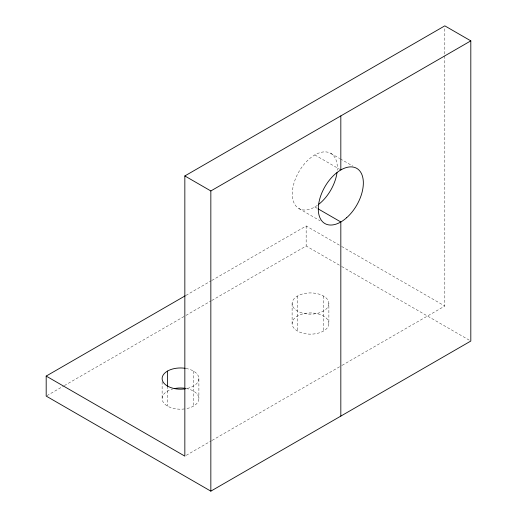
<?xml version="1.0" encoding="UTF-8"?>
<svg xmlns="http://www.w3.org/2000/svg" width="517" height="517" viewBox="0 0 517 517"><rect width="100%" height="100%" fill="white"/><g stroke="black" fill="none" stroke-linecap="round" stroke-linejoin="round"><path stroke-width="0.39" stroke-dasharray="2.58 1.94" d="M185.958 295.381L211.117 280.854M211.815 280.453L306.161 225.981L341 246.092M46.885 395.686L63.656 386.005M64.36 385.598L185.26 315.797M185.958 315.396L211.117 300.868M211.815 300.467L306.161 245.995L341.046 266.132M186.236 455.322L211.395 440.794M212.093 440.394L341.382 365.745M342.086 365.345L444.814 306.032L444.814 27.466M330.757 153.355L339.656 158.493M340.341 158.887L352.652 165.996M314.827 154.932L340.826 169.944M314.827 206.968L317.567 208.545M298.897 208.545L320.107 220.791M341.698 246.499L444.814 306.032M341.743 266.539L470.813 341.052M328.877 303.531A18.386 10.611 0 0 1 301.301 312.72A18.386 10.611 0 0 1 301.301 294.341A18.386 10.611 0 0 1 328.877 303.531L328.877 323.545A18.386 10.611 0 0 1 301.301 332.735A18.386 10.611 0 0 1 301.301 314.349A18.386 10.611 0 0 1 328.877 323.545M323.493 296.028L323.493 331.048M306.161 225.981L306.161 245.995M297.495 296.028L297.495 331.048M292.111 303.531L292.111 323.545M186.03 368.453A18.386 10.611 0 0 1 198.89 378.58L198.89 398.594M193.507 371.07L193.507 406.097M167.508 386.083L167.508 406.097M162.125 381.779L162.125 398.594M186.03 388.467A18.386 10.611 0 0 1 198.883 398.82A18.386 10.611 0 0 1 185.267 408.844M184.491 408.953A18.386 10.611 0 0 1 163.101 402.006A18.386 10.611 0 0 1 172.736 388.971M198.89 378.58A18.386 10.611 0 0 1 186.03 388.7M317.444 205.281A31.867 18.399 -60 0 1 292.325 195.206A31.867 18.399 -60 0 1 315.26 154.686A31.867 18.399 -60 0 1 337.271 170.255"/><path stroke-width="0.78" d="M46.187 376.079L184.84 456.13L184.84 175.948L444.814 25.85L470.813 40.862L470.813 341.052L210.839 491.15L46.187 396.087L46.187 376.079L185.26 295.782M184.84 175.948L210.839 190.954L470.813 40.862M318.246 208.939L340.826 221.974L340.826 416.101M340.826 115.905L340.826 169.944M210.839 190.954L210.839 491.15M167.508 371.07L167.508 386.283M174.223 388.616A18.386 10.611 0 0 1 185.267 388.338M185.267 388.829A18.386 10.611 0 0 1 162.125 378.58A18.386 10.611 0 0 1 185.267 368.324M337.013 172.665A31.867 18.399 -60 0 1 318.743 204.305M346.655 217.722A31.867 18.399 -60 0 0 356.756 168.368A31.867 18.399 -60 0 0 319.06 201.792A31.867 18.399 -60 0 0 346.655 217.722"/></g></svg>
